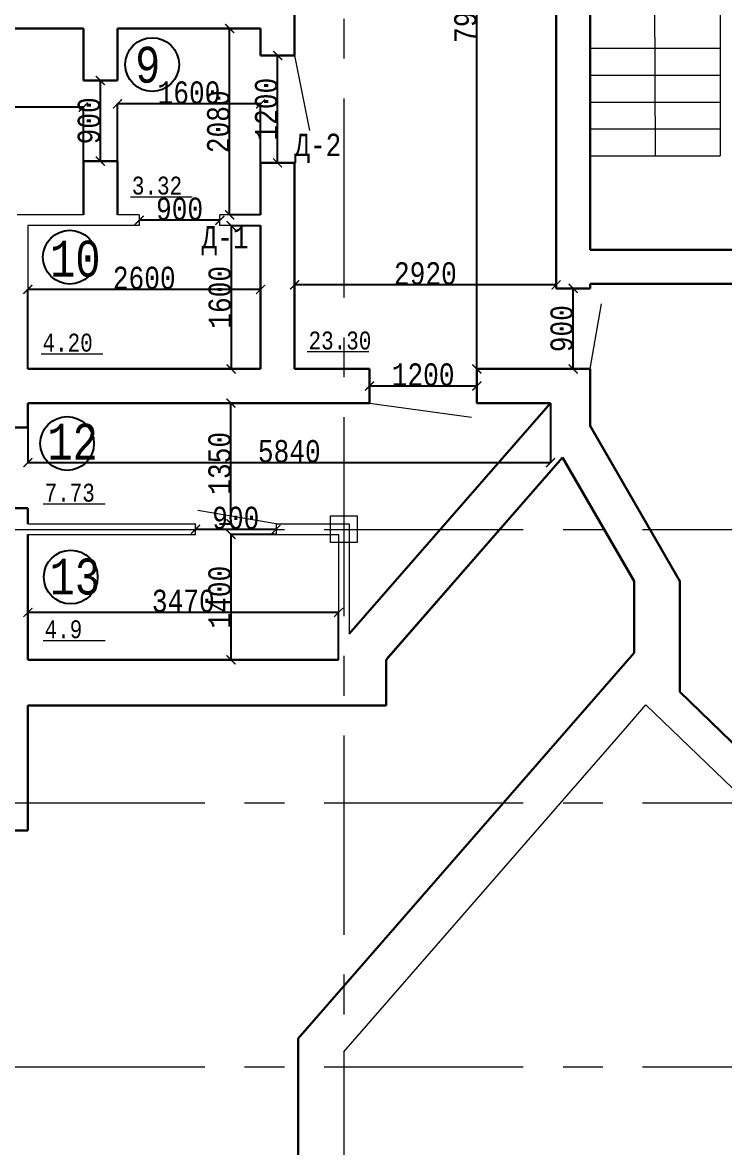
# Model space of a CAD drawing. Header units: millimetres. Extents: x -689206 to 4969298, y -1019800 to 703299.
# Drawn here: x 442691 to 450532, y -80608 to -68050 of the extents above; entities that cross this region are included whole.
import ezdxf

# ---------------------------------------------------------------- set-up
doc = ezdxf.new("R2010")
doc.units = ezdxf.units.MM
doc.linetypes.add('осеваяX2', pattern=[101.6, 63.5, -12.7, 12.7, -12.7])
doc.layers.add('РАЗМЕРЫ', color=7, linetype='Continuous', lineweight=9)
doc.layers.add('стены', color=7, linetype='Continuous', lineweight=20)
doc.layers.add('четотам', color=7, linetype='Continuous')
doc.styles.add('Аннотативный', font='isocteur.ttf', dxfattribs={"width": 0.7, "height": 250})
doc.dimstyles.new('Аннотативный', dxfattribs={"dimscale": 0, "dimtxt": 250, "dimasz": 100, "dimexe": 1.25, "dimexo": 0.625, "dimtad": 1, "dimdec": 0, "dimtxsty": 'Аннотативный', "dimblk": 'ARCHTICK', "dimcen": 2.5, "dimadec": 0, "dimazin": 0, "dimtfac": 1, "dimtdec": 0, "dimtmove": 0, "dimatfit": 3, "dimfxl": 1, "dimarcsym": 0})

# ---------------------------------------------------------------- blocks, each defined once
blk = doc.blocks.new('_ArchTick')
at = {"color": 0, "linetype": 'ByBlock', "const_width": 0.15}
blk.add_lwpolyline([(-0.5, -0.5), (0.5, 0.5)], dxfattribs=at)
blk = doc.blocks.new('*D1314')
at = {"layer": 'Defpoints', "color": 0, "lineweight": 20, "transparency": 16777216}
for p in [(439831, -68996), (439831, -70198), (443371, -70198)]:
    blk.add_point(p, dxfattribs=at)
at = {"layer": 'стены', "color": 0, "lineweight": -2, "transparency": 16777216}
for p, q in [((439831, -70197), (439831, -68995)), ((443371, -68996), (439831, -68996)), ((443371, -70197), (443371, -68995))]:
    blk.add_line(p, q, dxfattribs=at)
at = {"layer": 'стены', "color": 0, "lineweight": -2, "transparency": 16777216, "xscale": 100, "yscale": 100, "zscale": 100, "rotation": 180}
blk.add_blockref('_ArchTick', (439831, -68996), dxfattribs=at)
at = {"layer": 'стены', "color": 0, "lineweight": -2, "transparency": 16777216, "xscale": 100, "yscale": 100, "zscale": 100}
blk.add_blockref('_ArchTick', (443371, -68996), dxfattribs=at)
at = {"layer": 'стены', "color": 0, "transparency": 16777216, "insert": (441601, -68870), "char_height": 250, "attachment_point": 5, "style": 'Аннотативный'}
blk.add_mtext('3540', dxfattribs=at)
blk = doc.blocks.new('*D1316')
at = {"layer": 'Defpoints', "color": 0, "lineweight": 20, "transparency": 16777216}
for p in [(445005, -68118), (445351, -68118), (445351, -70198)]:
    blk.add_point(p, dxfattribs=at)
at = {"layer": 'стены', "color": 0, "lineweight": -2, "transparency": 16777216}
for p, q in [((445350, -68118), (445004, -68118)), ((445005, -70198), (445005, -68118)), ((445350, -70198), (445004, -70198))]:
    blk.add_line(p, q, dxfattribs=at)
at = {"layer": 'стены', "color": 0, "lineweight": -2, "transparency": 16777216, "xscale": 100, "yscale": 100, "zscale": 100}
for p, rotation in [((445005, -68118), 90), ((445005, -70198), 270)]:
    blk.add_blockref('_ArchTick', p, dxfattribs=dict(at, rotation=rotation))
at = {"layer": 'стены', "color": 0, "transparency": 16777216, "insert": (444880, -69158), "char_height": 250, "attachment_point": 5, "rotation": 90, "style": 'Аннотативный'}
blk.add_mtext('2080', dxfattribs=at)
blk = doc.blocks.new('*D1317')
at = {"layer": 'Defpoints', "color": 0, "lineweight": 20, "transparency": 16777216}
for p in [(443751, -68959), (443751, -70198), (445351, -70198)]:
    blk.add_point(p, dxfattribs=at)
at = {"layer": 'стены', "color": 0, "lineweight": -2, "transparency": 16777216}
for p, q in [((443751, -70197), (443751, -68958)), ((445351, -68959), (443751, -68959)), ((445351, -70197), (445351, -68958))]:
    blk.add_line(p, q, dxfattribs=at)
at = {"layer": 'стены', "color": 0, "lineweight": -2, "transparency": 16777216, "xscale": 100, "yscale": 100, "zscale": 100, "rotation": 180}
blk.add_blockref('_ArchTick', (443751, -68959), dxfattribs=at)
at = {"layer": 'стены', "color": 0, "lineweight": -2, "transparency": 16777216, "xscale": 100, "yscale": 100, "zscale": 100}
blk.add_blockref('_ArchTick', (445351, -68959), dxfattribs=at)
at = {"layer": 'стены', "color": 0, "transparency": 16777216, "insert": (444551, -68834), "char_height": 250, "attachment_point": 5, "style": 'Аннотативный'}
blk.add_mtext('1600', dxfattribs=at)
blk = doc.blocks.new('*D1318')
at = {"layer": 'Defpoints', "color": 0, "lineweight": 30, "transparency": 16777216}
for p in [(442752, -71029), (442752, -71918), (445351, -71918)]:
    blk.add_point(p, dxfattribs=at)
at = {"layer": 'стены', "color": 0, "lineweight": -2, "transparency": 16777216}
for p, q in [((442752, -71917), (442752, -71028)), ((445351, -71029), (442752, -71029)), ((445351, -71917), (445351, -71028))]:
    blk.add_line(p, q, dxfattribs=at)
at = {"layer": 'стены', "color": 0, "lineweight": -2, "transparency": 16777216, "xscale": 100, "yscale": 100, "zscale": 100, "rotation": 180}
blk.add_blockref('_ArchTick', (442752, -71029), dxfattribs=at)
at = {"layer": 'стены', "color": 0, "lineweight": -2, "transparency": 16777216, "xscale": 100, "yscale": 100, "zscale": 100}
blk.add_blockref('_ArchTick', (445351, -71029), dxfattribs=at)
at = {"layer": 'стены', "color": 0, "transparency": 16777216, "insert": (444051, -70903), "char_height": 250, "attachment_point": 5, "style": 'Аннотативный'}
blk.add_mtext('2600', dxfattribs=at)
blk = doc.blocks.new('*D1319')
at = {"layer": 'Defpoints', "color": 0, "lineweight": 20, "transparency": 16777216}
for p in [(445351, -70318), (445021, -71918), (445351, -71918)]:
    blk.add_point(p, dxfattribs=at)
at = {"layer": 'стены', "color": 0, "lineweight": -2, "transparency": 16777216}
for p, q in [((445350, -70318), (445020, -70318)), ((445021, -70318), (445021, -71918)), ((445350, -71918), (445020, -71918))]:
    blk.add_line(p, q, dxfattribs=at)
at = {"layer": 'стены', "color": 0, "lineweight": -2, "transparency": 16777216, "xscale": 100, "yscale": 100, "zscale": 100}
for p, rotation in [((445021, -70318), 90), ((445021, -71918), 270)]:
    blk.add_blockref('_ArchTick', p, dxfattribs=dict(at, rotation=rotation))
at = {"layer": 'стены', "color": 0, "transparency": 16777216, "insert": (444896, -71118), "char_height": 250, "attachment_point": 5, "rotation": 90, "style": 'Аннотативный'}
blk.add_mtext('1600', dxfattribs=at)
blk = doc.blocks.new('*D1324')
at = {"layer": 'Defpoints', "color": 0, "lineweight": 20, "transparency": 16777216}
for p in [(445541, -68418), (445541, -68418), (445541, -69618)]:
    blk.add_point(p, dxfattribs=at)
at = {"layer": 'стены', "color": 0, "lineweight": -2, "transparency": 16777216}
for p, q in [((445541, -69618), (445541, -68418)), ((445542, -68418), (445542, -68418)), ((445542, -69618), (445542, -69618))]:
    blk.add_line(p, q, dxfattribs=at)
at = {"layer": 'стены', "color": 0, "lineweight": -2, "transparency": 16777216, "xscale": 100, "yscale": 100, "zscale": 100}
for p, rotation in [((445541, -68418), 90), ((445541, -69618), 270)]:
    blk.add_blockref('_ArchTick', p, dxfattribs=dict(at, rotation=rotation))
at = {"layer": 'стены', "color": 0, "transparency": 16777216, "insert": (445415, -69018), "char_height": 250, "attachment_point": 5, "rotation": 90, "style": 'Аннотативный'}
blk.add_mtext('1200', dxfattribs=at)
blk = doc.blocks.new('*D1329')
at = {"layer": 'Defpoints', "color": 0, "linetype": 'ByBlock', "lineweight": 20, "transparency": 16777216}
for p in [(442752, -74635), (442752, -75165), (446222, -75165)]:
    blk.add_point(p, dxfattribs=at)
at = {"layer": 'РАЗМЕРЫ', "color": 0, "linetype": 'ByBlock', "lineweight": -2, "transparency": 16777216}
for p, q in [((442752, -75164), (442752, -74634)), ((446222, -74635), (442752, -74635)), ((446222, -75164), (446222, -74634))]:
    blk.add_line(p, q, dxfattribs=at)
at = {"layer": 'РАЗМЕРЫ', "color": 0, "linetype": 'ByBlock', "lineweight": -2, "transparency": 16777216, "xscale": 100, "yscale": 100, "zscale": 100, "rotation": 180}
blk.add_blockref('_ArchTick', (442752, -74635), dxfattribs=at)
at = {"layer": 'РАЗМЕРЫ', "color": 0, "linetype": 'ByBlock', "lineweight": -2, "transparency": 16777216, "xscale": 100, "yscale": 100, "zscale": 100}
blk.add_blockref('_ArchTick', (446222, -74635), dxfattribs=at)
at = {"layer": 'РАЗМЕРЫ', "color": 0, "linetype": 'ByBlock', "lineweight": 20, "transparency": 16777216, "insert": (444487, -74509), "char_height": 250, "attachment_point": 5, "style": 'Аннотативный'}
blk.add_mtext('3470', dxfattribs=at)
blk = doc.blocks.new('*D1322')
at = {"layer": 'Defpoints', "color": 0, "linetype": 'ByBlock', "lineweight": 20, "transparency": 16777216}
for p in [(442752, -72298), (448589, -72298), (448589, -72963)]:
    blk.add_point(p, dxfattribs=at)
at = {"layer": 'РАЗМЕРЫ', "color": 0, "linetype": 'ByBlock', "lineweight": -2, "transparency": 16777216}
for p, q in [((442752, -72298), (442752, -72964)), ((448589, -72298), (448589, -72964)), ((442752, -72963), (448589, -72963))]:
    blk.add_line(p, q, dxfattribs=at)
at = {"layer": 'РАЗМЕРЫ', "color": 0, "linetype": 'ByBlock', "lineweight": -2, "transparency": 16777216, "xscale": 100, "yscale": 100, "zscale": 100, "rotation": 180}
blk.add_blockref('_ArchTick', (442752, -72963), dxfattribs=at)
at = {"layer": 'РАЗМЕРЫ', "color": 0, "linetype": 'ByBlock', "lineweight": -2, "transparency": 16777216, "xscale": 100, "yscale": 100, "zscale": 100}
blk.add_blockref('_ArchTick', (448589, -72963), dxfattribs=at)
at = {"layer": 'РАЗМЕРЫ', "color": 0, "linetype": 'ByBlock', "lineweight": 20, "transparency": 16777216, "insert": (445671, -72838), "char_height": 250, "attachment_point": 5, "style": 'Аннотативный'}
blk.add_mtext('5840', dxfattribs=at)
blk = doc.blocks.new('*D1323')
at = {"layer": 'Defpoints', "color": 0, "linetype": 'ByBlock', "lineweight": 20, "transparency": 16777216}
for p in [(444891, -72298), (445020, -72298), (444891, -73645)]:
    blk.add_point(p, dxfattribs=at)
at = {"layer": 'РАЗМЕРЫ', "color": 0, "linetype": 'ByBlock', "lineweight": -2, "transparency": 16777216}
for p, q in [((444892, -72298), (445021, -72298)), ((445020, -73645), (445020, -72298)), ((444892, -73645), (445021, -73645))]:
    blk.add_line(p, q, dxfattribs=at)
at = {"layer": 'РАЗМЕРЫ', "color": 0, "linetype": 'ByBlock', "lineweight": -2, "transparency": 16777216, "xscale": 100, "yscale": 100, "zscale": 100}
for p, rotation in [((445020, -72298), 90), ((445020, -73645), 270)]:
    blk.add_blockref('_ArchTick', p, dxfattribs=dict(at, rotation=rotation))
at = {"layer": 'РАЗМЕРЫ', "color": 0, "linetype": 'ByBlock', "lineweight": 20, "transparency": 16777216, "insert": (444894, -72971), "char_height": 250, "attachment_point": 5, "rotation": 90, "style": 'Аннотативный'}
blk.add_mtext('1350', dxfattribs=at)
blk = doc.blocks.new('*D1334')
at = {"layer": 'Defpoints', "color": 0, "linetype": 'ByBlock', "lineweight": 20, "transparency": 16777216}
for p in [(446566, -72108), (446566, -72108), (447766, -72108)]:
    blk.add_point(p, dxfattribs=at)
at = {"layer": 'РАЗМЕРЫ', "color": 0, "linetype": 'ByBlock', "lineweight": -2, "transparency": 16777216}
for p, q in [((446566, -72107), (446566, -72107)), ((447766, -72108), (446566, -72108)), ((447766, -72107), (447766, -72107))]:
    blk.add_line(p, q, dxfattribs=at)
at = {"layer": 'РАЗМЕРЫ', "color": 0, "linetype": 'ByBlock', "lineweight": -2, "transparency": 16777216, "xscale": 100, "yscale": 100, "zscale": 100, "rotation": 180}
blk.add_blockref('_ArchTick', (446566, -72108), dxfattribs=at)
at = {"layer": 'РАЗМЕРЫ', "color": 0, "linetype": 'ByBlock', "lineweight": -2, "transparency": 16777216, "xscale": 100, "yscale": 100, "zscale": 100}
blk.add_blockref('_ArchTick', (447766, -72108), dxfattribs=at)
at = {"layer": 'РАЗМЕРЫ', "color": 0, "linetype": 'ByBlock', "lineweight": 20, "transparency": 16777216, "insert": (447166, -71982), "char_height": 250, "attachment_point": 5, "style": 'Аннотативный'}
blk.add_mtext('1200', dxfattribs=at)
blk = doc.blocks.new('*D1343')
at = {"layer": 'Defpoints', "color": 0, "linetype": 'ByBlock', "lineweight": 20, "transparency": 16777216}
for p in [(448841, -71018), (448841, -71018), (448841, -71918)]:
    blk.add_point(p, dxfattribs=at)
at = {"layer": 'РАЗМЕРЫ', "color": 0, "linetype": 'ByBlock', "lineweight": -2, "transparency": 16777216}
for p, q in [((448841, -71918), (448841, -71018)), ((448842, -71018), (448842, -71018)), ((448842, -71918), (448842, -71918))]:
    blk.add_line(p, q, dxfattribs=at)
at = {"layer": 'РАЗМЕРЫ', "color": 0, "linetype": 'ByBlock', "lineweight": -2, "transparency": 16777216, "xscale": 100, "yscale": 100, "zscale": 100}
for p, rotation in [((448841, -71018), 90), ((448841, -71918), 270)]:
    blk.add_blockref('_ArchTick', p, dxfattribs=dict(at, rotation=rotation))
at = {"layer": 'РАЗМЕРЫ', "color": 0, "linetype": 'ByBlock', "lineweight": 20, "transparency": 16777216, "insert": (448715, -71468), "char_height": 250, "attachment_point": 5, "rotation": 90, "style": 'Аннотативный'}
blk.add_mtext('900', dxfattribs=at)
blk = doc.blocks.new('*D1344')
at = {"layer": 'Defpoints', "color": 0, "linetype": 'ByBlock', "lineweight": 20, "transparency": 16777216}
for p in [(447766, -63938), (447766, -63938), (447766, -71918)]:
    blk.add_point(p, dxfattribs=at)
at = {"layer": 'РАЗМЕРЫ', "color": 0, "linetype": 'ByBlock', "lineweight": -2, "transparency": 16777216}
for p, q in [((447765, -63938), (447765, -63938)), ((447766, -71918), (447766, -63938)), ((447765, -71918), (447765, -71918))]:
    blk.add_line(p, q, dxfattribs=at)
at = {"layer": 'РАЗМЕРЫ', "color": 0, "linetype": 'ByBlock', "lineweight": -2, "transparency": 16777216, "xscale": 100, "yscale": 100, "zscale": 100}
for p, rotation in [((447766, -63938), 90), ((447766, -71918), 270)]:
    blk.add_blockref('_ArchTick', p, dxfattribs=dict(at, rotation=rotation))
at = {"layer": 'РАЗМЕРЫ', "color": 0, "linetype": 'ByBlock', "lineweight": 20, "transparency": 16777216, "insert": (447640, -67928), "char_height": 250, "attachment_point": 5, "rotation": 90, "style": 'Аннотативный'}
blk.add_mtext('7980', dxfattribs=at)
blk = doc.blocks.new('*D1345')
at = {"layer": 'Defpoints', "color": 0, "linetype": 'ByBlock', "lineweight": 20, "transparency": 16777216}
for p in [(445731, -70979), (445731, -71018), (448651, -71018)]:
    blk.add_point(p, dxfattribs=at)
at = {"layer": 'РАЗМЕРЫ', "color": 0, "linetype": 'ByBlock', "lineweight": -2, "transparency": 16777216}
for p, q in [((445731, -71017), (445731, -70978)), ((448651, -70979), (445731, -70979)), ((448651, -71017), (448651, -70978))]:
    blk.add_line(p, q, dxfattribs=at)
at = {"layer": 'РАЗМЕРЫ', "color": 0, "linetype": 'ByBlock', "lineweight": -2, "transparency": 16777216, "xscale": 100, "yscale": 100, "zscale": 100, "rotation": 180}
blk.add_blockref('_ArchTick', (445731, -70979), dxfattribs=at)
at = {"layer": 'РАЗМЕРЫ', "color": 0, "linetype": 'ByBlock', "lineweight": -2, "transparency": 16777216, "xscale": 100, "yscale": 100, "zscale": 100}
blk.add_blockref('_ArchTick', (448651, -70979), dxfattribs=at)
at = {"layer": 'РАЗМЕРЫ', "color": 0, "linetype": 'ByBlock', "lineweight": 20, "transparency": 16777216, "insert": (447191, -70853), "char_height": 250, "attachment_point": 5, "style": 'Аннотативный'}
blk.add_mtext('2920', dxfattribs=at)
blk = doc.blocks.new('*D1348')
at = {"layer": 'Defpoints', "color": 0, "linetype": 'ByBlock', "lineweight": 20, "transparency": 16777216}
for p in [(444623, -73708), (444623, -73708), (445523, -73708)]:
    blk.add_point(p, dxfattribs=at)
at = {"layer": 'РАЗМЕРЫ', "color": 0, "linetype": 'ByBlock', "lineweight": -2, "transparency": 16777216}
for p, q in [((444623, -73707), (444623, -73707)), ((445523, -73708), (444623, -73708)), ((445523, -73708), (445523, -73709))]:
    blk.add_line(p, q, dxfattribs=at)
at = {"layer": 'РАЗМЕРЫ', "color": 0, "linetype": 'ByBlock', "lineweight": -2, "transparency": 16777216, "xscale": 100, "yscale": 100, "zscale": 100, "rotation": 180}
blk.add_blockref('_ArchTick', (444623, -73708), dxfattribs=at)
at = {"layer": 'РАЗМЕРЫ', "color": 0, "linetype": 'ByBlock', "lineweight": -2, "transparency": 16777216, "xscale": 100, "yscale": 100, "zscale": 100}
blk.add_blockref('_ArchTick', (445523, -73708), dxfattribs=at)
at = {"layer": 'РАЗМЕРЫ', "color": 0, "linetype": 'ByBlock', "lineweight": 20, "transparency": 16777216, "insert": (445073, -73582), "char_height": 250, "attachment_point": 5, "style": 'Аннотативный'}
blk.add_mtext('900', dxfattribs=at)
blk = doc.blocks.new('*D1349')
at = {"layer": 'Defpoints', "color": 0, "linetype": 'ByBlock', "lineweight": 20, "transparency": 16777216}
for p in [(445523, -73765), (445020, -75165), (445523, -75165)]:
    blk.add_point(p, dxfattribs=at)
at = {"layer": 'РАЗМЕРЫ', "color": 0, "linetype": 'ByBlock', "lineweight": -2, "transparency": 16777216}
for p, q in [((445522, -73765), (445019, -73765)), ((445020, -73765), (445020, -75165)), ((445522, -75165), (445019, -75165))]:
    blk.add_line(p, q, dxfattribs=at)
at = {"layer": 'РАЗМЕРЫ', "color": 0, "linetype": 'ByBlock', "lineweight": -2, "transparency": 16777216, "xscale": 100, "yscale": 100, "zscale": 100}
for p, rotation in [((445020, -73765), 90), ((445020, -75165), 270)]:
    blk.add_blockref('_ArchTick', p, dxfattribs=dict(at, rotation=rotation))
at = {"layer": 'РАЗМЕРЫ', "color": 0, "linetype": 'ByBlock', "lineweight": 20, "transparency": 16777216, "insert": (444894, -74465), "char_height": 250, "attachment_point": 5, "rotation": 90, "style": 'Аннотативный'}
blk.add_mtext('1400', dxfattribs=at)
blk = doc.blocks.new('*D1354')
at = {"layer": 'Defpoints', "color": 0, "linetype": 'ByBlock', "lineweight": 20, "transparency": 16777216}
for p in [(443996, -70258), (443996, -70258), (444896, -70258)]:
    blk.add_point(p, dxfattribs=at)
at = {"layer": 'РАЗМЕРЫ', "color": 0, "linetype": 'ByBlock', "lineweight": -2, "transparency": 16777216}
for p, q in [((443996, -70257), (443996, -70257)), ((444896, -70258), (443996, -70258)), ((444896, -70257), (444896, -70257))]:
    blk.add_line(p, q, dxfattribs=at)
at = {"layer": 'РАЗМЕРЫ', "color": 0, "linetype": 'ByBlock', "lineweight": -2, "transparency": 16777216, "xscale": 100, "yscale": 100, "zscale": 100, "rotation": 180}
blk.add_blockref('_ArchTick', (443996, -70258), dxfattribs=at)
at = {"layer": 'РАЗМЕРЫ', "color": 0, "linetype": 'ByBlock', "lineweight": -2, "transparency": 16777216, "xscale": 100, "yscale": 100, "zscale": 100}
blk.add_blockref('_ArchTick', (444896, -70258), dxfattribs=at)
at = {"layer": 'РАЗМЕРЫ', "color": 0, "linetype": 'ByBlock', "lineweight": 20, "transparency": 16777216, "insert": (444446, -70132), "char_height": 250, "attachment_point": 5, "style": 'Аннотативный'}
blk.add_mtext('900', dxfattribs=at)
blk = doc.blocks.new('*D1358')
at = {"layer": 'Defpoints', "color": 0, "linetype": 'ByBlock', "lineweight": 20, "transparency": 16777216}
for p in [(443561, -68698), (443561, -68698), (443561, -69598)]:
    blk.add_point(p, dxfattribs=at)
at = {"layer": 'РАЗМЕРЫ', "color": 0, "linetype": 'ByBlock', "lineweight": -2, "transparency": 16777216}
for p, q in [((443560, -68698), (443560, -68698)), ((443561, -69598), (443561, -68698)), ((443560, -69598), (443560, -69598))]:
    blk.add_line(p, q, dxfattribs=at)
at = {"layer": 'РАЗМЕРЫ', "color": 0, "linetype": 'ByBlock', "lineweight": -2, "transparency": 16777216, "xscale": 100, "yscale": 100, "zscale": 100}
for p, rotation in [((443561, -68698), 90), ((443561, -69598), 270)]:
    blk.add_blockref('_ArchTick', p, dxfattribs=dict(at, rotation=rotation))
at = {"layer": 'РАЗМЕРЫ', "color": 0, "linetype": 'ByBlock', "lineweight": 20, "transparency": 16777216, "insert": (443435, -69148), "char_height": 250, "attachment_point": 5, "rotation": 90, "style": 'Аннотативный'}
blk.add_mtext('900', dxfattribs=at)

msp = doc.modelspace()

# ---------------------------------------------------------------- linework, layer by layer
at = {"layer": 'РАЗМЕРЫ', "linetype": 'ByBlock', "lineweight": 30}
for p, q in [((448651.1, -64854.2), (448651.1, -71017.8)), ((449031.1, -70587.8), (449031.1, -65218.2)), ((443751.1, -68697.9), (443371.1, -68697.9)), ((443751.1, -69597.9), (443371.1, -69597.9)), ((449031.1, -71017.8), (448651.1, -71017.8)), ((449031.1, -71017.8), (449031.1, -70967.8)), ((449031.9, -70967.8), (452031.9, -70967.8)), ((446566.1, -72297.8), (446566.1, -71917.8)), ((447766.1, -71917.8), (447766.1, -72297.8)), ((448651.1, -71917.8), (449031.1, -71917.8)), ((449031.1, -72552.8), (449031.1, -71917.8)), ((442241.7, -72571.9), (442751.7, -72571.9)), ((442751.7, -73471.9), (442241.7, -73471.9)), ((442751.7, -73644.9), (442751.7, -73471.9)), ((450031.1, -75521), (451065.1, -76519.8))]:
    msp.add_line(p, q, dxfattribs=at)
at = {"layer": 'РАЗМЕРЫ', "linetype": 'ByBlock', "lineweight": 20}
for p, q in [((449031.9, -66237.8), (449031.9, -69237.8)), ((449741.5, -66269.1), (449756.9, -69537.8)), ((450481.9, -66537.8), (450481.9, -69537.8)), ((449031.9, -68337.8), (450481.9, -68337.8)), ((449031.9, -68637.8), (450481.9, -68637.8)), ((449031.9, -68937.8), (450481.9, -68937.8)), ((449031.9, -69237.8), (450481.9, -69237.8)), ((449031.9, -69237.8), (449031.9, -70587.8)), ((449031.9, -69537.8), (450481.9, -69537.8)), ((449031.9, -70587.8), (452031.9, -70587.8)), ((449031.1, -71917.8), (449157.3, -71189.7)), ((446566.1, -72297.8), (447705.5, -72454.1)), ((445523.1, -73644.9), (444648.9, -73497.8)), ((442751.7, -73644.9), (444623.1, -73644.9)), ((442751.7, -73644.9), (444623.1, -73644.9)), ((444623.1, -73764.9), (444623.1, -73644.9)), ((445523.1, -73644.9), (445523.1, -73764.9)), ((445523.1, -73644.9), (446339.1, -73644.9)), ((445523.1, -73644.9), (446048.2, -73644.9)), ((446339.1, -73644.9), (446341.1, -74874.4)), ((442751.7, -75164.9), (442751.7, -73764.9)), ((442751.7, -73764.9), (444623.1, -73764.9)), ((442751.7, -73764.9), (444623.1, -73764.9)), ((445523.1, -73764.9), (446221.7, -73764.9)), ((445523.1, -73764.9), (446048.2, -73764.9)), ((446221.7, -73764.9), (446221.7, -75164.9)), ((449654.9, -75665.6), (450894.4, -76862.7))]:
    msp.add_line(p, q, dxfattribs=at)
at = {"layer": 'РАЗМЕРЫ'}
for p, q in [((443899, -69994.7), (444588.3, -69994.7)), ((442900.7, -71747.9), (443589.9, -71747.9)), ((445872.1, -71723.6), (446561.4, -71723.6)), ((442924.1, -73422.6), (443613.4, -73422.6)), ((442924.1, -74947.2), (443613.4, -74947.2))]:
    msp.add_line(p, q, dxfattribs=at)
at = {"layer": 'стены', "linetype": 'осеваяX2', "lineweight": 18, "ltscale": 35}
for p, q in [((446281.1, -47562.3), (446281.1, -92651.7)), ((428281.1, -73707.8), (494281.1, -73707.8)), ((428281.1, -76759.8), (494281.1, -76759.8)), ((428281.1, -79707.8), (494281.1, -79707.8))]:
    msp.add_line(p, q, dxfattribs=at)
at = {"layer": 'стены', "lineweight": 30}
for p, q in [((445731.1, -67437.5), (445731.1, -68417.8)), ((445731.1, -68418), (445731.1, -67437.8)), ((439831.1, -68117.8), (443371.1, -68117.8)), ((443371.1, -68117.8), (439831.1, -68117.8)), ((443371.1, -68117.8), (443371.1, -68697.9)), ((443371.1, -68697.9), (443371.1, -68117.8)), ((443751.1, -68117.8), (443751.1, -68697.9)), ((445351.1, -68117.8), (443751.1, -68117.8)), ((445351.1, -68117.8), (445351.1, -68418)), ((445351.1, -68418), (445731.1, -68418)), ((443371.1, -70197.8), (443371.1, -69597.9)), ((443371.1, -69597.9), (443371.1, -69917.8)), ((443751.1, -69597.9), (443751.1, -70197.8)), ((445351.1, -70197.8), (445351.1, -69617.8)), ((445731.1, -69617.8), (445351.1, -69617.8)), ((445731.1, -69617.8), (445731.1, -71917.8)), ((445351.1, -70317.8), (445351.1, -71917.8)), ((445351.1, -71917.8), (445351.1, -70317.8)), ((452031.9, -70587.8), (449031.9, -70587.8)), ((445351.1, -71917.8), (442751.7, -71917.8)), ((446566.1, -71917.8), (445731.1, -71917.8)), ((448651.1, -71917.8), (447766.1, -71917.8)), ((449031.1, -72297.8), (449031.1, -71917.8)), ((442751.7, -72571.9), (442751.7, -72297.8)), ((446566.1, -72297.8), (442751.7, -72297.8)), ((448589.4, -72297.8), (446341.1, -74874.4)), ((448589.4, -72297.8), (447766.1, -72297.8)), ((449031.1, -72297.8), (449031.1, -72552.8)), ((449031.1, -72552.8), (450031.1, -74284.8)), ((448724.1, -72904.5), (446751.7, -75164.9)), ((448724.1, -72904.5), (446761.4, -75153.9)), ((449521.1, -74284.8), (448724.1, -72904.5)), ((442751.7, -73644.9), (442751.7, -73471.9)), ((442751.7, -75164.9), (442751.7, -73764.9)), ((449521.1, -75084.8), (449521.1, -74284.8)), ((450031.1, -74284.8), (450031.1, -75084.8)), ((445771.1, -79390.3), (449521.1, -75084.8)), ((450031.1, -75084.8), (450031.1, -75521)), ((442751.7, -75164.9), (446221.7, -75164.9)), ((446751.7, -75164.9), (446751.7, -75674.9)), ((446751.7, -75674.9), (442751.7, -75674.9)), ((442751.7, -77069.8), (442751.7, -75674.9)), ((441157.2, -77069.8), (442751.7, -77069.8)), ((445771.1, -79390.3), (445771.1, -87519.8))]:
    msp.add_line(p, q, dxfattribs=at)
at = {"layer": 'стены'}
for p, q in [((443751.1, -68117.8), (445351.1, -68117.8)), ((445351.1, -68417.8), (445351.1, -68117.8)), ((445731.1, -68417.8), (445897.5, -69255.4)), ((445351.1, -69737.8), (445351.1, -69617.8)), ((445351.1, -69737.8), (445351.1, -69617.8)), ((445351.1, -69737.8), (445351.1, -70197.8)), ((442751.1, -70197.8), (442631.1, -70197.8)), ((443371.1, -70197.8), (442751.1, -70197.8)), ((443995.7, -70197.8), (443751.1, -70197.8)), ((443995.7, -70197.8), (443995.7, -70317.8)), ((445351.1, -70197.8), (444895.7, -70197.8)), ((444895.7, -70317.8), (444895.7, -70197.8)), ((443995.7, -70317.8), (442751.1, -70317.8)), ((442751.1, -70317.8), (442751.1, -71537.8)), ((443995.7, -70317.8), (443621.7, -70317.8)), ((445351.1, -70317.8), (444895.7, -70317.8)), ((445351.1, -70317.8), (444895.7, -70317.8)), ((442751.7, -71917.8), (442751.7, -71537.8)), ((449521.1, -74284.8), (449021.1, -73418.8)), ((450031.1, -74284.8), (449531.1, -73418.8)), ((449521.1, -75084.8), (449521.1, -74284.8)), ((449521.1, -75084.8), (449521.1, -74284.8)), ((450031.1, -74284.8), (450031.1, -75084.8)), ((450031.1, -74284.8), (450031.1, -75084.8)), ((445771.1, -79390.3), (449521.1, -75084.8)), ((445771.1, -79390.2), (449521.1, -75084.8)), ((450031.1, -75084.8), (450031.1, -75521)), ((450031.1, -75084.8), (450031.1, -75521)), ((446131.1, -79707.8), (446431.1, -79707.8))]:
    msp.add_line(p, q, dxfattribs=at)
at = {"layer": 'стены', "lineweight": 20}
for p, q in [((449447.8, -75903.3), (449654.9, -75665.6)), ((446281.1, -79539.2), (449447.8, -75903.3)), ((446281.1, -79539.2), (446281.1, -87009.8))]:
    msp.add_line(p, q, dxfattribs=at)
at = {"layer": 'стены'}
msp.add_lwpolyline([(446131.1, -73555.8), (446431.1, -73555.8), (446431.1, -73855.8), (446131.1, -73855.8)], close=True, dxfattribs=at)
at = {"layer": 'четотам'}
for centre in [(444140, -68520), (443220, -70670), (443190, -72750), (443230, -74240)]:
    msp.add_circle(centre, 300, dxfattribs=at)

# ---------------------------------------------------------------- texts
at = {"layer": 'РАЗМЕРЫ', "lineweight": 20, "ltscale": 150, "attachment_point": 1, "style": 'Аннотативный'}
for s, insert, char_height, width in [('9', (443949.4, -68320.9), 401.1, 1460), ('Д-2', (445726.1, -69291.7), 250, 922.913), ('Д-1', (444690, -70322.5), 250, 922.913), ('10', (443000.1, -70485.6), 401.1, 1460), ('12', (442969.4, -72528.9), 401.1, 1460), ('13', (442994.7, -74033.7), 401.1, 1460)]:
    msp.add_mtext(s, dxfattribs=dict(at, insert=insert, char_height=char_height, width=width))
at = {"layer": 'РАЗМЕРЫ', "char_height": 200, "width": 656.117, "attachment_point": 1, "style": 'Аннотативный'}
for s, insert in [('3.32', (443913.2, -69770.7)), ('4.20', (442914.8, -71523.8)), ('23.30', (445886.2, -71499.6)), ('7.73', (442938.2, -73198.6)), ('4.9', (442938.2, -74723.1))]:
    msp.add_mtext(s, dxfattribs=dict(at, insert=insert))

# ---------------------------------------------------------------- dimensions: what is measured, and where the dimension line sits
at = {"layer": 'РАЗМЕРЫ', "linetype": 'ByBlock', "lineweight": 20}
for base, p1, p2, picture, middle in [((447766.1, -63937.8), (447766.1, -71917.8), (447766.1, -63937.8), '*D1344', (447640.4, -67927.8)), ((443561.1, -68697.9), (443561.1, -69597.9), (443561.1, -68697.9), '*D1358', (443435.4, -69147.9)), ((445020, -75164.9), (445523.1, -73764.9), (445523.1, -75164.9), '*D1349', (444894.4, -74464.9))]:
    dim = msp.add_linear_dim(base=base, p1=p1, p2=p2, angle=90, dimstyle='Аннотативный', dxfattribs=at)
    dim.commit()
    dim.dimension.update_dxf_attribs({"geometry": picture, "text_midpoint": middle})
for base, p1, p2, picture, middle in [((443995.7, -70257.8), (444895.7, -70257.8), (443995.7, -70257.8), '*D1354', (444445.7, -70132.1)), ((445731.1, -70979), (448651.1, -71017.8), (445731.1, -71017.8), '*D1345', (447191.1, -70853.4)), ((444623.1, -73707.8), (445523.1, -73707.8), (444623.1, -73707.8), '*D1348', (445073.1, -73582.1)), ((442751.7, -74634.9), (446221.7, -75164.9), (442751.7, -75164.9), '*D1329', (444486.7, -74509.2))]:
    dim = msp.add_linear_dim(base=base, p1=p1, p2=p2, dimstyle='Аннотативный', dxfattribs=at)
    dim.commit()
    dim.dimension.update_dxf_attribs({"geometry": picture, "text_midpoint": middle})
for p1, p2, picture, middle in [((448841.1, -71917.8), (448841.1, -71017.8), '*D1343', (448715.4, -71467.8)), ((447766.1, -72107.8), (446566.1, -72107.8), '*D1334', (447166.1, -71982.1))]:
    dim = msp.add_aligned_dim(p1=p1, p2=p2, distance=0, dimstyle='Аннотативный', dxfattribs=at)
    dim.commit()
    dim.dimension.update_dxf_attribs({"geometry": picture, "text_midpoint": middle})
dim = msp.add_linear_dim(base=(448589.4, -72963.1), p1=(442751.7, -72297.8), p2=(448589.4, -72297.8), text='5840', dimstyle='Аннотативный', dxfattribs=at)
dim.commit()
dim.dimension.update_dxf_attribs({"geometry": '*D1322', "text_midpoint": (445670.6, -72837.5)})
dim = msp.add_linear_dim(base=(445020, -72297.8), p1=(444891, -73644.9), p2=(444891, -72297.8), angle=90, text='1350', dimstyle='Аннотативный', dxfattribs=at)
dim.commit()
dim.dimension.update_dxf_attribs({"geometry": '*D1323', "text_midpoint": (444894.4, -72971.3)})
at = {"layer": 'стены'}
for p1, p2, distance, picture, middle in [((445351.1, -70197.8), (445351.1, -68117.8), 345.7, '*D1316', (444879.8, -69157.8)), ((445541.1, -69617.8), (445541.1, -68418), 0, '*D1324', (445415.4, -69017.9)), ((445351.1, -70197.8), (443751.1, -70197.8), -1238.5, '*D1317', (444551.1, -68833.7)), ((443371.1, -70197.8), (439831.1, -70197.8), -1201.8, '*D1314', (441601.1, -68870.3)), ((445351.1, -70317.8), (445351.1, -71917.8), -329.8, '*D1319', (444895.6, -71117.8))]:
    dim = msp.add_aligned_dim(p1=p1, p2=p2, distance=distance, dimstyle='Аннотативный', dxfattribs=at)
    dim.commit()
    dim.dimension.update_dxf_attribs({"geometry": picture, "text_midpoint": middle})
dim = msp.add_aligned_dim(p1=(445351.1, -71917.8), p2=(442751.7, -71917.8), distance=-888.7, text='2600', dimstyle='Аннотативный', dxfattribs=at)
dim.commit()
dim.dimension.update_dxf_attribs({"geometry": '*D1318', "text_midpoint": (444051.4, -70903.4)})

doc.saveas('drawing.dxf')
